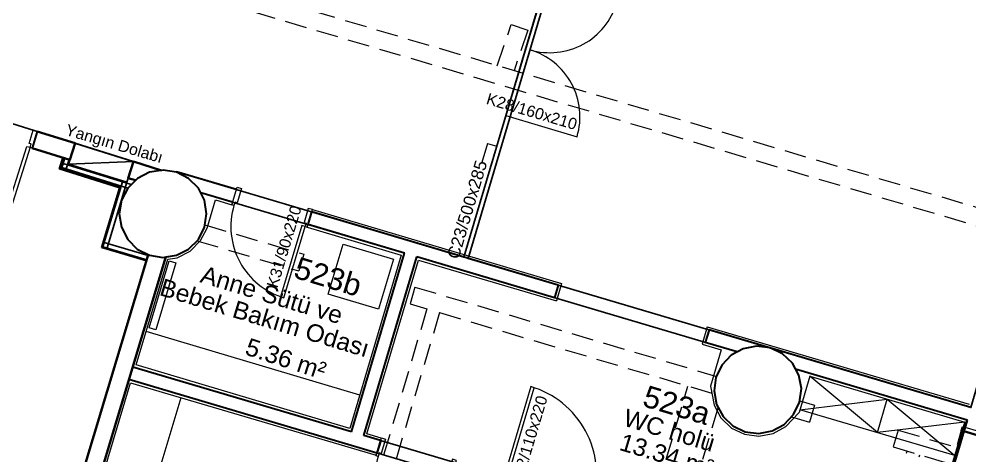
# Model space of a CAD drawing. Header units: millimetres. Extents: x 62878 to 70819, y -67946 to -61850.
# Drawn here: x 67115 to 68204, y -63855 to -63355 of the extents above; entities that cross this region are included whole.
import ezdxf
from ezdxf.enums import TextEntityAlignment as Align

# ---------------------------------------------------------------- set-up
doc = ezdxf.new("R2010")
doc.units = ezdxf.units.MM
doc.linetypes.add('HIDDEN', pattern=[0.375, 0.25, -0.125])
doc.layers.add('alan hesabı1', color=7, linetype='Continuous', plot=False)
for name, color, linetype in [('Alan yazısı 2', 6, 'Continuous'), ('MAH-ADI 2', 11, 'Continuous'), ('Mahal no.-yeni', 7, 'Continuous')]:
    doc.layers.add(name, color=color, linetype=linetype)
for name, color, linetype, lineweight in [('BAP', 41, 'Continuous', 30), ('camlı böl. 300', 2, 'Continuous', 13), ('DUV.ALÇ.-yeni', 20, 'Continuous', 25), ('DUVAR-GAZBETON', 84, 'Continuous', 35), ('DUVAR-GAZBETON_eski', 227, 'Continuous', 13), ('DUVAR-yeni', 3, 'Continuous', 30), ('kapı yangın-yeni', 1, 'Continuous', 13), ('kapı-camekan-yeni', 141, 'Continuous', 13), ('kapı-yeni', 3, 'Continuous', 13), ('SIVA(yeni)', 2, 'Continuous', 9), ('TEFRİŞ-yeni', 53, 'Continuous', 9), ('yangın dolabı-yeni', 1, 'Continuous', 25)]:
    doc.layers.add(name, color=color, linetype=linetype, lineweight=lineweight)
doc.styles.add('bold', font='arial.ttf', dxfattribs={"height": 10})

msp = doc.modelspace()

# ---------------------------------------------------------------- linework, layer by layer
at = {"layer": 'alan hesabı1', "linetype": 'ByBlock'}
msp.add_lwpolyline([(67961, -62592.8), (67853.5, -62908.8), (67900.5, -62925.2), (67863.3, -63031.4), (67818.3, -63015.6), (67770.8, -63151.2), (67716.1, -63335.4), (67670.6, -63488.8), (67629, -63629.1), (68204.7, -63800), (68225, -63731.3), (68339.6, -63344.4), (68507.2, -62778.7), (68149.3, -62656.9), (67978.8, -62598.9), (67961, -62592.8)], close=True, dxfattribs=at)
at = {"layer": 'alan hesabı1'}
for points in [[(66433.7, -62861.8), (66646.8, -62890.8), (67006, -62939.6), (67029, -62946), (67115.7, -62970), (67649.5, -63117.6), (67736.2, -63141.6), (67751.7, -63145.9), (67766, -63149.9), (67758, -63176.7), (67711.3, -63334), (67665.8, -63487.4), (67624.2, -63627.6)], [(67624.2, -63627.6), (67541.1, -63603), (67454.8, -63577.3), (67295.2, -63530), (67295.1, -63530.4), (67279.7, -63527.9), (67277.9, -63528.2), (67126.1, -63480.7), (66973.5, -63432.9), (66833.8, -63389.1), (66651.4, -63389), (66251.4, -63388.7)], [(67615.1, -63863.3), (67528.8, -63837.7), (67509.7, -63832.1), (67570.3, -63627.3), (67937.2, -63736.2), (67930.2, -63740), (67919.4, -63751.3), (67912.7, -63765.5), (67910.6, -63781), (67913.5, -63796.3), (67920.9, -63810.1), (67932.3, -63820.9), (67946.4, -63827.6), (67961.9, -63829.6), (67977.3, -63826.8), (67991.1, -63819.3), (68001.8, -63808), (68008.6, -63793.9), (68010.6, -63778.3), (68007.7, -63763), (68004, -63756), (68200.5, -63814.3), (68185.3, -63865.6)], [(67127.8, -64386.8), (67135.3, -64361.7), (67068.2, -64341.8), (67240.6, -63768), (67630, -63883.3), (67573.1, -64075.4), (67568.8, -64089.8), (67784.5, -64153.6), (67666.5, -64546.3), (67127.8, -64386.8)]]:
    msp.add_lwpolyline(points, dxfattribs=at)
msp.add_lwpolyline([(67495.3, -63827.8), (67556, -63623), (67322.8, -63553.8), (67327.2, -63562.5), (67329.6, -63578), (67327.2, -63593.4), (67320.1, -63607.4), (67309, -63618.4), (67295, -63625.5), (67282.9, -63627.4), (67245, -63753.7)], close=True, dxfattribs=at)
at = {"layer": 'BAP'}
for points in [[(67329.6, -63578), (67327.2, -63562.5), (67320.1, -63548.6), (67309, -63537.5), (67295.1, -63530.4), (67279.7, -63527.9), (67264.2, -63530.4), (67250.3, -63537.5), (67239.2, -63548.5), (67232.1, -63562.5), (67229.6, -63577.9), (67232.1, -63593.4), (67239.2, -63607.3), (67250.2, -63618.4), (67264.1, -63625.5), (67279.6, -63627.9), (67295, -63625.5), (67309, -63618.4), (67320.1, -63607.4), (67327.2, -63593.4)], [(68007.7, -63763), (68000.3, -63749.2), (67988.9, -63738.4), (67974.8, -63731.7), (67959.3, -63729.7), (67943.9, -63732.5), (67930.2, -63740), (67919.4, -63751.3), (67912.7, -63765.5), (67910.6, -63781), (67913.5, -63796.3), (67920.9, -63810.1), (67932.3, -63820.9), (67946.4, -63827.6), (67961.9, -63829.6), (67977.3, -63826.8), (67991.1, -63819.3), (68001.8, -63808), (68008.6, -63793.9), (68010.6, -63778.3)]]:
    msp.add_lwpolyline(points, close=True, dxfattribs=at)
at = {"layer": 'camlı böl. 300'}
for p, q in [((67766, -63149.9), (67624.2, -63627.6)), ((67770.8, -63151.2), (67629, -63629.1)), ((67651.1, -63497.3), (67644.6, -63519.1)), ((67651.1, -63497.3), (67661.9, -63500.5))]:
    msp.add_line(p, q, dxfattribs=at)
at = {"layer": 'DUV.ALÇ.-yeni'}
for p, q in [((67164.9, -63513.6), (67160.8, -63526.6)), ((67166.1, -63514), (67162.4, -63525.8)), ((67167.3, -63514.3), (67163.9, -63524.9)), ((67172, -63515.8), (67168.7, -63526.4)), ((67229.8, -63548.2), (67160.8, -63526.6)), ((67231.4, -63547.4), (67162.4, -63525.8)), ((67239.2, -63548.5), (67163.9, -63524.9)), ((67243.2, -63544.5), (67165.4, -63520.2)), ((67209.3, -63616.5), (67229.8, -63548.2)), ((67210.9, -63615.7), (67233.2, -63541.4)), ((67215.7, -63617.1), (67238, -63542.9)), ((67209.3, -63616.5), (67260.7, -63631.8)), ((67210.9, -63615.7), (67261.1, -63630.6)), ((67212.3, -63610.9), (67262.5, -63625.8))]:
    msp.add_line(p, q, dxfattribs=at)
at = {"layer": 'DUVAR-GAZBETON'}
for p, q in [((67178.9, -63497.2), (67135.7, -63483.7)), ((67173, -63516.1), (67129.8, -63502.6)), ((67178.9, -63497.2), (67173, -63516.1)), ((67245.7, -63518.1), (67239.8, -63537.1)), ((67277.9, -63528.2), (67245.7, -63518.1)), ((67248.1, -63539.6), (67239.8, -63537.1))]:
    msp.add_line(p, q, dxfattribs=at)
at = {"layer": 'DUVAR-GAZBETON', "ltscale": 0.5}
for p, q in [((67049.5, -64334.7), (67262.8, -63624.8)), ((67068.2, -64341.8), (67282.9, -63627.4)), ((67282.9, -63627.4), (67068.2, -64341.8)), ((68200.5, -63814.3), (68185.3, -63865.6)), ((68215.8, -63832.9), (68196.7, -63827.2))]:
    msp.add_line(p, q, dxfattribs=at)
at = {"layer": 'DUVAR-GAZBETON_eski', "linetype": 'HIDDEN', "ltscale": 100}
for p, q in [((68267.6, -63587.5), (67389.3, -63327.4)), ((67383.6, -63346.6), (68262, -63606.7)), ((67662.4, -63408.3), (67678.5, -63361)), ((67327.6, -63590.7), (67440.9, -63624.3)), ((67318.5, -63608.9), (67435.2, -63643.5)), ((67440.9, -63624.3), (67435.2, -63643.5)), ((67568, -63661.9), (67562.7, -63681.2)), ((67568, -63661.9), (67913.3, -63764.2)), ((67562.7, -63681.2), (67581.9, -63686.9)), ((67581.9, -63686.9), (67485.6, -64012.1)), ((67596.3, -63691.2), (67500, -64016.3)), ((67596.3, -63691.2), (67911.3, -63784.4)), ((67653.5, -64542.4), (67880.7, -63775.4)), ((67915.2, -63799.6), (67694.9, -64543.6)), ((68008.7, -63792.4), (68025.6, -63797.4)), ((68025.6, -63797.4), (68019.9, -63816.6)), ((67999.4, -63810.5), (68019.9, -63816.6)), ((68121.5, -63825.8), (68115.8, -63845)), ((68121.5, -63825.8), (68191, -63846.4)), ((68115.8, -63845), (68185.3, -63865.6)), ((68035.4, -64175.8), (68131.9, -63849.8)), ((68049.7, -64180), (68146.3, -63854))]:
    msp.add_line(p, q, dxfattribs=at)
for points in [[(67678.5, -63361), (67697.4, -63367.4)], [(67697.4, -63367.4), (67681.6, -63414)]]:
    msp.add_lwpolyline(points, dxfattribs=at)
at = {"layer": 'DUVAR-yeni', "ltscale": 5}
msp.add_line((67135.7, -63483.7), (67129.8, -63502.6), dxfattribs=at)
at = {"layer": 'DUVAR-yeni'}
for p, q in [((67295.1, -63530.4), (67295.2, -63530)), ((67363.7, -63550.3), (67295.2, -63530)), ((67359.4, -63564.7), (67322.8, -63553.8)), ((67445.7, -63590.3), (67450, -63575.9)), ((67732.3, -63659.7), (67450, -63575.9)), ((67556, -63623), (67445.7, -63590.3)), ((67495.3, -63827.8), (67556, -63623)), ((67509.7, -63832.1), (67570.3, -63627.3)), ((67509.7, -63832.1), (67570.3, -63627.3)), ((67728.1, -63674.1), (67570.3, -63627.3)), ((67732.3, -63659.7), (67728.1, -63674.1)), ((67904.9, -63711), (67900.6, -63725.3)), ((68204.7, -63800), (67904.9, -63711)), ((67937.2, -63736.2), (67900.6, -63725.3)), ((67495.3, -63827.8), (67245, -63753.7)), ((68200.5, -63814.3), (68004, -63756)), ((67505.4, -63846.4), (67240.6, -63768)), ((67528.8, -63837.7), (67509.7, -63832.1)), ((67528.8, -63837.7), (67524.6, -63852.1)), ((67528.9, -63837.7), (67524.6, -63852.1)), ((67524.6, -63852.1), (67505.4, -63846.4))]:
    msp.add_line(p, q, dxfattribs=at)
at = {"layer": 'kapı yangın-yeni'}
msp.add_lwpolyline([(68249.2, -63730.7), (68249.9, -63728.3), (68225, -63720.9), (68223.6, -63725.7), (68244.7, -63731.9), (68245.4, -63729.5), (68249.2, -63730.7, -0.414214), (68320.1, -63861.2), (68219.4, -63831.3), (68218.7, -63833.7), (68193.8, -63826.4), (68195.2, -63821.6), (68216.3, -63827.8), (68215.6, -63830.2), (68219.4, -63831.3), (68220.6, -63827.5), (68321.2, -63857.3), (68320.1, -63861.2)], format="xyb", dxfattribs=at)
at = {"layer": 'kapı-camekan-yeni', "ltscale": 5}
msp.add_lwpolyline([(67672.3, -63465.4), (67753.8, -63489.6, 0.414214), (67699.9, -63390.1, 0.414214), (67799.3, -63336.2), (67717.8, -63312)], format="xyb", dxfattribs=at)
at = {"layer": 'kapı-yeni'}
for points in [[(67101.3, -63585.4), (67097.5, -63584.2), (67123.6, -63500.7), (67127.4, -63501.8), (67128.6, -63498), (67126.2, -63497.3), (67131, -63482), (67135.7, -63483.5), (67129.8, -63502.6), (67127.4, -63501.8), (67101.3, -63585.4, -0.414214), (67043.8, -63475.8, -0.414214), (66934.2, -63533.2), (66960.3, -63449.7), (66957.9, -63449), (66963.9, -63429.9), (66968.7, -63431.4), (66963.9, -63446.6), (66961.5, -63445.9), (66960.3, -63449.7), (66964.1, -63450.9), (66938.1, -63534.4), (66934.2, -63533.2)], [(67360.9, -63568.4), (67358.5, -63567.7), (67364.6, -63547.4), (67369.4, -63548.8), (67364.5, -63565.3), (67362.1, -63564.6), (67360.9, -63568.4, 0.414214), (67418.1, -63674.1), (67442.4, -63592.7), (67444.8, -63593.4), (67450.8, -63573.2), (67446, -63571.8), (67441.2, -63588.1), (67443.5, -63588.8), (67442.4, -63592.7), (67438.6, -63591.5), (67414.3, -63673), (67418.1, -63674.1)], [(67771.8, -63906.5), (67774.2, -63907.2), (67768.2, -63927.4), (67763.4, -63926), (67768.3, -63909.7), (67770.7, -63910.4), (67771.8, -63906.5, 0.414214), (67700.9, -63776), (67671.1, -63876.7), (67668.7, -63876), (67662.8, -63896.1), (67667.5, -63897.6), (67672.4, -63881.3), (67670, -63880.6), (67671.1, -63876.7), (67674.9, -63877.9), (67704.8, -63777.2), (67700.9, -63776)], [(67526.1, -63855.9), (67523.7, -63855.2), (67529.7, -63834.8), (67534.5, -63836.3), (67529.6, -63852.7), (67527.2, -63852), (67526.1, -63855.9, 0.414214), (67583.5, -63961.5), (67607.6, -63880), (67610, -63880.7), (67615.9, -63860.6), (67611.2, -63859.2), (67606.3, -63875.5), (67608.7, -63876.2), (67607.6, -63880), (67603.8, -63878.9), (67579.6, -63960.4), (67583.5, -63961.5)]]:
    msp.add_lwpolyline(points, format="xyb", dxfattribs=at)
at = {"layer": 'SIVA(yeni)'}
for p, q in [((67330.1, -63594.4), (67339.7, -63562.1)), ((67339.7, -63562.1), (67358.5, -63567.7)), ((67450.8, -63573.2), (67736.1, -63657.7)), ((67322.7, -63608.7), (67330.1, -63594.4)), ((67444.8, -63593.4), (67552.3, -63625.2)), ((67310.8, -63620.9), (67322.7, -63608.7)), ((67296, -63628.4), (67310.8, -63620.9)), ((67552.3, -63625.2), (67493.5, -63824.1)), ((67248.8, -63751.2), (67285.2, -63630.1)), ((67285.2, -63630.1), (67296, -63628.4)), ((67513.2, -63830.1), (67572.2, -63631.1)), ((67572.2, -63631.1), (67730.1, -63677.8)), ((67736.1, -63657.7), (67730.1, -63677.8)), ((67902.8, -63707.4), (68202.7, -63796.2)), ((67493.5, -63824.1), (67248.8, -63751.2)), ((68020.4, -63764.1), (68197.7, -63816.6)), ((67071.8, -64339.7), (67242.5, -63771.7)), ((67242.5, -63771.7), (67523.8, -63854.6)), ((68173.4, -63898.5), (68197.7, -63816.6)), ((67529.6, -63835), (67513.2, -63830.1)), ((68193.8, -63826.4), (68189, -63842.7))]:
    msp.add_line(p, q, dxfattribs=at)
at = {"layer": 'SIVA(yeni)', "ltscale": 0.5}
for p, q in [((67902.8, -63707.4), (67896.9, -63727.2)), ((67896.9, -63727.2), (67918.9, -63733.7)), ((67918.9, -63733.7), (67906.6, -63775.4)), ((68020.4, -63764.1), (68008, -63805.8))]:
    msp.add_line(p, q, dxfattribs=at)
at = {"layer": 'SIVA(yeni)'}
msp.add_lwpolyline([(67906.6, -63775.4), (67910.6, -63797.4), (67918.5, -63811.9), (67930.6, -63823.4), (67945.6, -63830.5), (67962, -63832.7), (67978.3, -63829.6), (67992.9, -63821.7), (68008, -63805.8)], dxfattribs=at)
at = {"layer": 'TEFRİŞ-yeni'}
for p, q in [((67504.9, -63785.8), (67260.3, -63712.8)), ((67300.2, -63788.7), (67129.5, -64356.8)), ((68097.7, -63828.7), (68109, -63790.4))]:
    msp.add_line(p, q, dxfattribs=at)
for points in [[(67486, -63612.7), (67543.5, -63629.8), (67526.5, -63687.3), (67468.9, -63670.2), (67486, -63612.7)], [(67263.8, -63708.6), (67286.6, -63632), (67294.3, -63634.3), (67271.4, -63710.9), (67263.8, -63708.6)], [(68197.7, -63816.6), (68097.7, -63828.7), (68020.4, -63764.1)], [(68009, -63802.5), (68109, -63790.4), (68186.3, -63855), (68009, -63802.5)]]:
    msp.add_lwpolyline(points, dxfattribs=at)
at = {"layer": 'yangın dolabı-yeni'}
msp.add_lwpolyline([(67245.7, -63518.1), (67171.5, -63521), (67178.9, -63497.2), (67245.7, -63518.1), (67238.3, -63541.9), (67171.5, -63521)], dxfattribs=at)

# ---------------------------------------------------------------- texts
at = {"layer": 'Alan yazısı 2', "style": 'bold'}
for s, rotation, p in [('5.36 m²', 341.915, (67420.4, -63744)), ('13.34 m²', 343.3246, (67856.6, -63854.5))]:
    msp.add_text(s, height=20, rotation=rotation, dxfattribs=at).set_placement(p, align=Align.MIDDLE_CENTER)
at = {"layer": 'camlı böl. 300', "ltscale": 5, "style": 'bold'}
msp.add_text('C23/500x285', height=14, rotation=73.468, dxfattribs=at).set_placement((67627.9, -63573.1), align=Align.MIDDLE_CENTER)
at = {"layer": 'kapı-camekan-yeni', "ltscale": 5, "style": 'bold'}
msp.add_text('K28/160x210', height=13, rotation=343.5831, dxfattribs=at).set_placement((67702, -63460.7), align=Align.MIDDLE_CENTER)
at = {"layer": 'kapı-yeni', "style": 'bold'}
for s, rotation, p in [('K31/90x220', 73.1959, (67418.3, -63615.6)), ('K32/110x220', 73.4296, (67698.7, -63838.2))]:
    msp.add_text(s, height=13, rotation=rotation, dxfattribs=at).set_placement(p, align=Align.MIDDLE_CENTER)
at = {"layer": 'MAH-ADI 2', "style": 'bold'}
for s, rotation, p in [('Anne Sütü ve', 343.1874, (67404.2, -63670.8)), ('Bebek Bakım Odası', 343.1874, (67396.2, -63697.2)), ('WC holü', 343.3246, (67859.5, -63826))]:
    msp.add_text(s, height=20, rotation=rotation, dxfattribs=at).set_placement(p, align=Align.MIDDLE_CENTER)
at = {"layer": 'Mahal no.-yeni', "color": 1, "style": 'bold'}
for s, rotation, p in [('523b', 343.1874, (67468.7, -63650)), ('523a', 343.3246, (67868.1, -63797.1))]:
    msp.add_text(s, height=25, rotation=rotation, dxfattribs=at).set_placement(p, align=Align.MIDDLE_CENTER)
at = {"layer": 'yangın dolabı-yeni', "style": 'bold'}
msp.add_text('Yangın Dolabı', height=13, rotation=343.4928, dxfattribs=at).set_placement((67223.9, -63497.5), align=Align.MIDDLE_CENTER)

doc.saveas('drawing.dxf')
